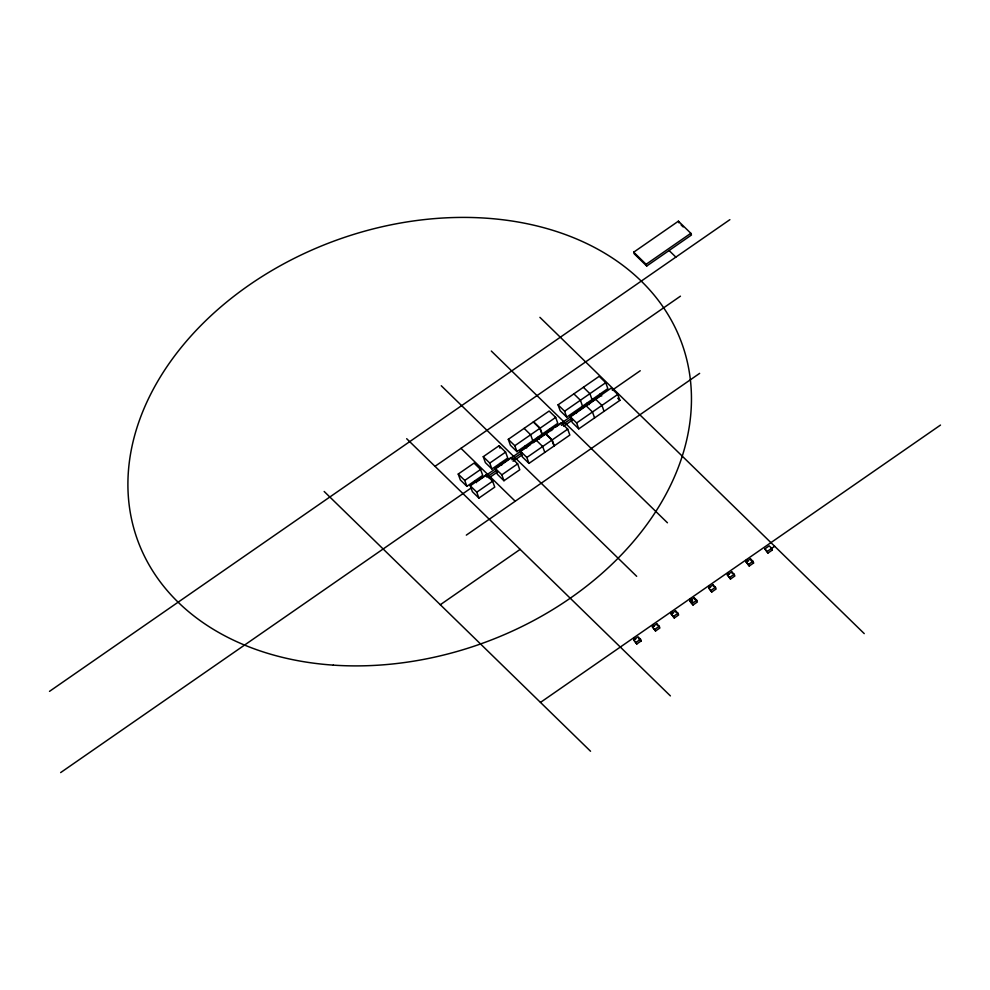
<?xml version="1.0" encoding="UTF-8"?>
<svg xmlns="http://www.w3.org/2000/svg" width="990" height="990" viewBox="0 0 990 990"><rect width="100%" height="100%" fill="white"/><g stroke="black" fill="none" stroke-linecap="round" stroke-linejoin="round"><path stroke-width="1.49" d="M633.687 252.19L678.41 221.178L690.834 233.294L691.453 235.014L646.73 266.013L634.305 253.898L633.687 252.19L646.111 264.305L646.73 266.013M646.111 264.305L690.834 233.294M49.5 691.366L729.877 219.669M434.994 466.339L680.452 296.171M458.221 474.062L474.049 463.085L480.583 469.458L482.712 475.373L466.884 486.338L460.35 479.964L458.221 474.062L464.756 480.435L466.884 486.338M483.244 456.699L499.071 445.735L505.605 452.108L507.734 458.011L491.919 468.988L485.372 462.615L483.244 456.699L489.79 463.085L491.919 468.988M508.278 439.35L549.128 411.023L555.675 417.396L557.791 423.312L516.941 451.638L510.407 445.265L508.278 439.35L514.812 445.723L516.941 451.638M558.051 404.836L599.185 376.324L605.732 382.697L607.86 388.612L566.726 417.124L560.179 410.751L558.051 404.836L564.597 411.221L566.726 417.124M464.756 480.435L480.583 469.458M489.79 463.085L505.605 452.108M514.812 445.723L555.675 417.396M564.597 411.221L605.732 382.697M470.262 485.805L486.09 474.829L492.624 481.202L494.753 487.117L478.925 498.081L472.391 491.708L470.262 485.805L476.796 492.179L478.925 498.081M495.297 468.456L511.125 457.479L517.659 463.852L519.787 469.767L503.96 480.732L497.425 474.358L495.297 468.456L501.831 474.829L503.96 480.732M520.319 451.094L561.182 422.779L567.716 429.153L569.844 435.055L528.982 463.382L522.448 457.009L520.319 451.094L526.853 457.467L528.982 463.382M570.104 416.592L611.238 388.068L617.772 394.441L619.901 400.356L578.766 428.868L572.232 422.495L570.104 416.592L576.638 422.965L578.766 428.868M477.44 481.326L530.529 444.51M533.053 442.765L553.286 428.744M555.811 426.987L601.314 395.431M60.65 772.584L471.19 487.946M487.711 476.487L496.609 470.324M511.867 459.744L522.039 452.702M561.441 425.378L571.601 418.337M612.278 390.134L640.245 370.743M489.035 477.873L497.883 471.735M513.055 461.216L521.903 455.091M563.619 426.17L572.468 420.032M476.796 492.179L492.624 481.202M501.831 474.829L517.659 463.852M526.853 457.467L567.716 429.153M576.638 422.965L617.772 394.441M466.315 535.132L699.645 373.366M440.303 604.729L520.146 549.376M540.466 702.417L940.5 425.069M633.687 639.825L638.018 636.817L640.53 639.255L641.149 640.963L636.805 643.97L633.687 639.825L636.805 643.97M652.422 626.831L656.766 623.824L659.266 626.262L659.885 627.982L655.553 630.976L652.422 626.831L655.553 630.976M671.171 613.837L675.502 610.83L678.001 613.268L678.62 614.988L674.289 617.995L671.171 613.837L674.289 617.995M689.906 600.843L694.238 597.836L696.75 600.287L697.356 601.994L693.025 605.001L689.906 600.843L693.025 605.001M708.642 587.85L712.973 584.843L715.485 587.293L716.104 589L711.76 592.008L708.642 587.85L711.76 592.008M727.378 574.856L731.721 571.861L734.221 574.299L734.84 576.007L730.509 579.014L727.378 574.856L730.509 579.014M746.126 561.875L750.457 558.867L752.957 561.305L753.576 563.013L749.244 566.02L746.126 561.875L749.244 566.02M764.862 548.881L769.193 545.874L771.705 548.312L772.311 550.032L767.98 553.026L764.862 548.881L767.98 553.026M690.525 602.551L692.691 601.054M636.199 642.263L640.53 639.255M654.935 629.269L659.266 626.262M673.67 616.275L678.001 613.268M692.406 603.281L696.75 600.287M711.154 590.3L715.485 587.293M729.89 577.306L734.221 574.299M748.626 564.312L752.957 561.305M767.361 551.319L774.687 546.294M681.095 224.916L683.174 226.933M669.091 250.519L675.861 257.115M539.909 317.344L864.245 633.625M617.723 398.228L619.901 400.356M770.641 548.398L772.311 550.032M599.94 394.094L601.784 395.889M583.37 387.288L589.904 393.674L592.032 399.576M595.411 399.044L601.945 405.417L604.073 411.32M751.905 561.392L753.576 563.013M587.293 402.868L589.124 404.663M746.398 559.635L748.069 561.268M573.878 393.871L580.412 400.245L582.541 406.16M585.919 405.615L592.466 411.989L594.594 417.904M574.633 411.642L576.465 413.424M727.662 572.628L729.333 574.262M491.312 351.042L667.446 522.794M549.883 428.794L551.715 430.588M708.927 585.622L710.597 587.243M533.585 421.802L540.119 428.175L542.248 434.09M545.626 433.546L552.173 439.931L554.301 445.834M533.313 422L539.847 428.373L541.976 434.288M545.354 433.744L551.888 440.117L554.016 446.032M537.508 437.382L539.34 439.164M524.106 428.385L530.64 434.759L532.769 440.661M536.147 440.129L542.681 446.502L544.809 452.405M690.191 598.616L691.849 600.237M524.861 446.156L526.692 447.938M441.255 385.741L636.681 576.316M671.443 611.597L673.113 613.231M499.826 463.506L501.658 465.288M652.707 624.591L654.378 626.225M460.981 448.321L515.221 501.225M638.637 638.525L641.149 640.963M474.792 480.855L476.636 482.65M633.971 637.585L635.642 639.218M406.667 438.706L670.391 695.896M324.163 491.473L590.547 751.249M678.41 221.178L679.029 222.886M750.457 558.867L751.076 560.575M731.721 571.861L732.328 573.569M712.973 584.843L713.592 586.563M694.238 597.836L694.856 599.556M675.502 610.83L676.12 612.538M656.766 623.824L657.385 625.532M499.071 445.735L499.925 448.099M486.09 474.829L486.944 477.192M333.333 665.132A289.365 214.36 -19.8 0 0 682.754 345.943A289.365 214.36 -19.8 0 0 212.961 313.88A289.365 214.36 -19.8 0 0 333.333 665.132"/></g></svg>
